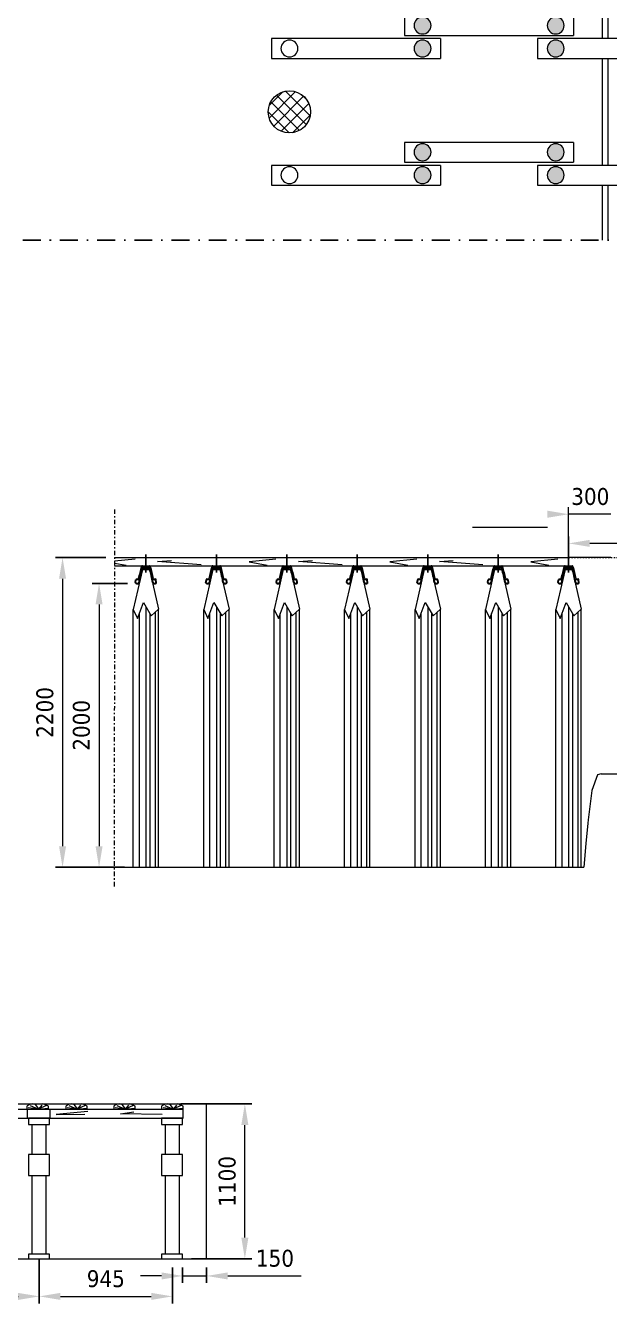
# Model space of a CAD drawing. Header units: millimetres. Extents: x 1757 to 4342, y -1901 to 53.
# Drawn here: x 3879.2 to 3920.7, y -531.7 to -440.9 of the extents above; entities that cross this region are included whole.
import ezdxf

# ---------------------------------------------------------------- set-up
doc = ezdxf.new("R2010")
doc.units = ezdxf.units.MM
doc.header["$LTSCALE"] = 0.1
for name, pattern in [('ACAD_ISO04W100', [30, 24, -3, 0, -3]), ('DASHDOT', [25.4, 12.7, -6.35, 0, -6.35]), ('DASHED', [0.75, 0.5, -0.25]), ('штрихпунктирная2', [12.7, 6.35, -3.175, 0, -3.175])]:
    doc.linetypes.add(name, pattern=pattern)
doc.styles.add('стиль', font='TAHOMA.TTF')
doc.dimstyles.new('Копия DIN', dxfattribs={"dimtxt": 2, "dimasz": 2.5, "dimexe": 0.5, "dimexo": 0.625, "dimtad": 0, "dimdec": 0, "dimlfac": 100, "dimzin": 4, "dimdsep": 46, "dimtxsty": 'стиль', "dimcen": 2.5, "dimclre": 256, "dimclrt": 256, "dimadec": 0, "dimazin": 2, "dimtfac": 1, "dimtdec": 0, "dimtmove": 0, "dimatfit": 3, "dimfxl": 1.25, "dimtvp": 1, "dimtolj": 1, "dimtzin": 0, "dimlwd": 0, "dimarcsym": 0})

# ---------------------------------------------------------------- blocks, each defined once
blk = doc.blocks.new('*D412')
at = {"linetype": 'ByBlock', "lineweight": -2}
for p, q in [((3884.903, -478.718), (3881.341, -478.718)), ((3884.878, -500.718), (3881.341, -500.718))]:
    blk.add_line(p, q, dxfattribs=at)
at = {"color": 0, "linetype": 'ByBlock', "lineweight": 0}
blk.add_line((3881.841, -480.218), (3881.841, -499.218), dxfattribs=at)
at = {"color": 0, "lineweight": 0}
for points in [[(3881.591, -480.218), (3882.091, -480.218), (3881.841, -478.718)], [(3881.591, -499.218), (3882.091, -499.218), (3881.841, -500.718)]]:
    blk.add_solid(points, dxfattribs=at)
at = {"layer": 'Defpoints', "color": 0, "lineweight": 0}
for p in [(3885.528, -478.718), (3881.841, -500.718), (3885.503, -500.718)]:
    blk.add_point(p, dxfattribs=at)
at = {"lineweight": 0, "insert": (3880.591, -489.718), "char_height": 1.2, "attachment_point": 5, "rotation": 90, "style": 'стиль'}
blk.add_mtext('\\A1;2200', dxfattribs=at)
blk = doc.blocks.new('*D413')
at = {"linetype": 'ByBlock', "lineweight": -2}
for p, q in [((3886.455, -480.548), (3883.933, -480.548)), ((3886.233, -500.718), (3883.933, -500.718))]:
    blk.add_line(p, q, dxfattribs=at)
at = {"color": 0, "linetype": 'ByBlock', "lineweight": 0}
blk.add_line((3884.433, -482.048), (3884.433, -499.218), dxfattribs=at)
at = {"color": 0, "lineweight": 0}
for points in [[(3884.183, -482.048), (3884.683, -482.048), (3884.433, -480.548)], [(3884.183, -499.218), (3884.683, -499.218), (3884.433, -500.718)]]:
    blk.add_solid(points, dxfattribs=at)
at = {"layer": 'Defpoints', "color": 0, "lineweight": 0}
for p in [(3887.08, -480.548), (3884.433, -500.718), (3886.858, -500.718)]:
    blk.add_point(p, dxfattribs=at)
at = {"lineweight": 0, "insert": (3883.183, -490.633), "char_height": 1.2, "attachment_point": 5, "rotation": 90, "style": 'стиль'}
blk.add_mtext('\\A1;2000', dxfattribs=at)
blk = doc.blocks.new('*D414')
at = {"linetype": 'ByBlock', "lineweight": -2}
for p, q in [((3917.758, -479.157), (3917.758, -477.209)), ((3930.208, -478.093), (3930.208, -477.209))]:
    blk.add_line(p, q, dxfattribs=at)
at = {"color": 0, "linetype": 'ByBlock', "lineweight": 0}
blk.add_line((3928.708, -477.709), (3919.258, -477.709), dxfattribs=at)
at = {"color": 0, "lineweight": 0}
for points in [[(3919.258, -477.459), (3919.258, -477.959), (3917.758, -477.709)], [(3928.708, -477.459), (3928.708, -477.959), (3930.208, -477.709)]]:
    blk.add_solid(points, dxfattribs=at)
at = {"layer": 'Defpoints', "color": 0, "lineweight": 0}
for p in [(3917.758, -477.709), (3930.208, -478.718), (3917.758, -479.782)]:
    blk.add_point(p, dxfattribs=at)
at = {"lineweight": 0, "insert": (3924.358, -476.459), "char_height": 1.2, "attachment_point": 5, "style": 'стиль'}
blk.add_mtext('\\A1;1300', dxfattribs=at)
blk = doc.blocks.new('*D499')
at = {"linetype": 'ByBlock', "lineweight": -2}
for p, q in [((3890.366, -529.153), (3890.366, -530.249)), ((3892.066, -529.153), (3892.066, -530.249))]:
    blk.add_line(p, q, dxfattribs=at)
at = {"color": 0, "linetype": 'ByBlock', "lineweight": 0}
for p, q in [((3888.866, -529.749), (3887.366, -529.749)), ((3890.366, -529.749), (3892.066, -529.749)), ((3893.566, -529.749), (3898.77, -529.749))]:
    blk.add_line(p, q, dxfattribs=at)
at = {"color": 0, "lineweight": 0}
for points in [[(3888.866, -529.499), (3888.866, -529.999), (3890.366, -529.749)], [(3893.566, -529.499), (3893.566, -529.999), (3892.066, -529.749)]]:
    blk.add_solid(points, dxfattribs=at)
at = {"layer": 'Defpoints', "color": 0, "lineweight": 0}
for p in [(3890.366, -528.528), (3892.066, -528.528), (3892.066, -529.749)]:
    blk.add_point(p, dxfattribs=at)
at = {"lineweight": 15, "insert": (3896.918, -528.5), "char_height": 1.2, "attachment_point": 5, "style": 'стиль'}
blk.add_mtext('\\A1;150', dxfattribs=at)
blk = doc.blocks.new('*D497')
at = {"linetype": 'ByBlock', "lineweight": -2}
for p, q in [((3861.287, -528.615), (3861.287, -531.701)), ((3880.187, -528.615), (3880.187, -531.701))]:
    blk.add_line(p, q, dxfattribs=at)
at = {"color": 0, "linetype": 'ByBlock', "lineweight": 0}
blk.add_line((3862.787, -531.201), (3878.687, -531.201), dxfattribs=at)
at = {"color": 0, "lineweight": 0}
for points in [[(3862.787, -530.951), (3862.787, -531.451), (3861.287, -531.201)], [(3878.687, -530.951), (3878.687, -531.451), (3880.187, -531.201)]]:
    blk.add_solid(points, dxfattribs=at)
at = {"layer": 'Defpoints', "color": 0, "lineweight": 0}
for p in [(3861.287, -527.99), (3880.187, -527.99), (3880.187, -531.201)]:
    blk.add_point(p, dxfattribs=at)
at = {"lineweight": 15, "insert": (3870.737, -529.946), "char_height": 1.2, "attachment_point": 5, "style": 'стиль'}
blk.add_mtext('\\A1;1890', dxfattribs=at)
blk = doc.blocks.new('*D498')
at = {"linetype": 'ByBlock', "lineweight": -2}
for p, q in [((3880.187, -529.144), (3880.187, -531.701)), ((3889.637, -529.144), (3889.637, -531.701))]:
    blk.add_line(p, q, dxfattribs=at)
at = {"color": 0, "linetype": 'ByBlock', "lineweight": 0}
blk.add_line((3881.687, -531.201), (3888.137, -531.201), dxfattribs=at)
at = {"color": 0, "lineweight": 0}
for points in [[(3881.687, -530.951), (3881.687, -531.451), (3880.187, -531.201)], [(3888.137, -530.951), (3888.137, -531.451), (3889.637, -531.201)]]:
    blk.add_solid(points, dxfattribs=at)
at = {"layer": 'Defpoints', "color": 0, "lineweight": 0}
for p in [(3880.187, -528.519), (3889.637, -528.519), (3889.637, -531.201)]:
    blk.add_point(p, dxfattribs=at)
at = {"lineweight": 15, "insert": (3884.912, -529.952), "char_height": 1.2, "attachment_point": 5, "style": 'стиль'}
blk.add_mtext('\\A1;945', dxfattribs=at)
blk = doc.blocks.new('*D500')
at = {"linetype": 'ByBlock', "lineweight": -2}
for p, q in [((3890.241, -517.528), (3895.28, -517.528)), ((3890.991, -528.528), (3895.28, -528.528))]:
    blk.add_line(p, q, dxfattribs=at)
at = {"color": 0, "linetype": 'ByBlock', "lineweight": 0}
blk.add_line((3894.78, -527.028), (3894.78, -519.028), dxfattribs=at)
at = {"color": 0, "lineweight": 0}
for points in [[(3894.53, -519.028), (3895.03, -519.028), (3894.78, -517.528)], [(3894.53, -527.028), (3895.03, -527.028), (3894.78, -528.528)]]:
    blk.add_solid(points, dxfattribs=at)
at = {"layer": 'Defpoints', "color": 0, "lineweight": 0}
for p in [(3889.616, -517.528), (3894.78, -517.528), (3890.366, -528.528)]:
    blk.add_point(p, dxfattribs=at)
at = {"lineweight": 0, "insert": (3893.531, -523.028), "char_height": 1.2, "attachment_point": 5, "rotation": 90, "style": 'стиль'}
blk.add_mtext('\\A1;1100', dxfattribs=at)
blk = doc.blocks.new('з0.15')
at = {"color": 7, "lineweight": 15}
for p, q in [((4545.833, -854.206), (4545.833, -853.942)), ((4546.206, -853.806), (4546.933, -853.806)), ((4547.333, -854.206), (4547.333, -853.956))]:
    blk.add_line(p, q, dxfattribs=at)
for points in [[(4547.193, -853.91), (4546.617, -854.17), (4545.91, -854.095)], [(4546.031, -853.919), (4546.626, -854.17), (4547.295, -854.105)], [(4546.858, -853.891), (4546.644, -854.16), (4546.412, -853.845)]]:
    blk.add_lwpolyline(points, dxfattribs=at)
for centre, radius, start, end in [((4546.451, -855.05), 1.269, 101.14815, 119.14223), ((4546.698, -855.035), 1.251, 59.50616, 79.18788)]:
    blk.add_arc(centre, radius, start, end, dxfattribs=at)
blk = doc.blocks.new('рядст22')
at = {"lineweight": 15}
h = blk.add_hatch(color=9, dxfattribs=at)
edge = h.paths.add_edge_path()
edge.add_arc((3498.654, -915.376), 0.6, 0, 360)
h = blk.add_hatch(color=9, dxfattribs=at)
edge = h.paths.add_edge_path()
edge.add_arc((3508.104, -915.376), 0.6, 0, 360)
h = blk.add_hatch(color=9, dxfattribs=at)
edge = h.paths.add_edge_path()
edge.add_arc((3508.104, -915.376), 0.6, 0, 360)
h = blk.add_hatch(color=9, dxfattribs=at)
edge = h.paths.add_edge_path()
edge.add_arc((3517.554, -915.376), 0.6, 0, 360)
h = blk.add_hatch(color=9, dxfattribs=at)
edge = h.paths.add_edge_path()
edge.add_arc((3527.004, -915.376), 0.6, 0, 360)
h = blk.add_hatch(color=9, dxfattribs=at)
edge = h.paths.add_edge_path()
edge.add_arc((3527.004, -915.376), 0.6, 0, 360)
h = blk.add_hatch(color=9, dxfattribs=at)
edge = h.paths.add_edge_path()
edge.add_arc((3536.454, -915.376), 0.6, 0, 360)
h = blk.add_hatch(color=9, dxfattribs=at)
edge = h.paths.add_edge_path()
edge.add_arc((3498.654, -917.006), 0.6, 0, 360)
h = blk.add_hatch(color=9, dxfattribs=at)
edge = h.paths.add_edge_path()
edge.add_arc((3508.104, -917.006), 0.6, 0, 360)
h = blk.add_hatch(color=9, dxfattribs=at)
edge = h.paths.add_edge_path()
edge.add_arc((3517.554, -917.006), 0.6, 0, 360)
h = blk.add_hatch(color=9, dxfattribs=at)
edge = h.paths.add_edge_path()
edge.add_arc((3527.004, -917.006), 0.6, 0, 360)
at = {"color": 7, "lineweight": 15}
for p, q in [((3487.922, -914.676), (3499.922, -914.676)), ((3487.922, -916.076), (3487.922, -914.676)), ((3499.922, -916.076), (3499.922, -914.676)), ((3506.822, -914.676), (3518.822, -914.676)), ((3506.822, -916.076), (3506.822, -914.676)), ((3518.822, -916.076), (3518.822, -914.676)), ((3525.722, -914.676), (3537.722, -914.676)), ((3525.722, -916.076), (3525.722, -914.676)), ((3537.722, -916.076), (3537.722, -914.676)), ((3499.922, -916.076), (3487.922, -916.076)), ((3497.372, -916.306), (3509.372, -916.306)), ((3497.372, -917.706), (3497.372, -916.306)), ((3518.822, -916.076), (3506.822, -916.076)), ((3509.372, -917.706), (3509.372, -916.306)), ((3516.272, -916.306), (3528.272, -916.306)), ((3516.272, -917.706), (3516.272, -916.306)), ((3537.722, -916.076), (3525.722, -916.076)), ((3528.272, -917.706), (3528.272, -916.306)), ((3509.372, -917.706), (3497.372, -917.706)), ((3528.272, -917.706), (3516.272, -917.706))]:
    blk.add_line(p, q, dxfattribs=at)
for centre in [(3489.204, -915.376), (3498.654, -915.376), (3508.104, -915.376), (3508.104, -915.376), (3517.554, -915.376), (3527.004, -915.376), (3527.004, -915.376), (3536.454, -915.376), (3498.654, -917.006), (3508.104, -917.006), (3517.554, -917.006), (3527.004, -917.006)]:
    blk.add_circle(centre, 0.6, dxfattribs=at)

msp = doc.modelspace()

# ---------------------------------------------------------------- hatches: boundary and pattern name
at = {"lineweight": 0}
h = msp.add_hatch(dxfattribs=at)
h.set_pattern_fill('NET', scale=0.2, angle=45, style=0)
h.set_pattern_definition([(45, (418.189, 464.6374), (-0.44901281, 0.44901281), []), (135, (418.189, 464.6374), (-0.44901281, -0.44901281), [])])
edge = h.paths.add_edge_path()
edge.add_arc((3897.943, -447.053), 1.5, 0, 360)

# ---------------------------------------------------------------- linework, layer by layer
at = {"color": 7, "lineweight": 15}
for p, q in [((3920.15, -434.253), (3920.15, -441.853)), ((3920.55, -434.253), (3920.55, -441.853)), ((3920.15, -443.253), (3920.15, -450.853)), ((3920.55, -443.253), (3920.55, -450.853)), ((3920.15, -452.253), (3920.15, -456.162)), ((3920.55, -452.253), (3920.55, -456.162)), ((3885.528, -478.718), (3917.758, -478.718)), ((3885.528, -478.718), (3887.758, -478.718)), ((3887.758, -478.718), (3887.758, -479.318)), ((3887.758, -479.318), (3887.758, -478.718)), ((3887.758, -478.718), (3897.758, -478.718)), ((3897.758, -478.718), (3897.758, -479.318)), ((3897.758, -479.318), (3897.758, -478.718)), ((3897.758, -478.718), (3907.758, -478.718)), ((3897.758, -478.718), (3897.758, -479.318)), ((3907.758, -478.718), (3907.758, -479.318)), ((3907.758, -479.318), (3907.758, -478.718)), ((3907.758, -478.718), (3917.758, -478.718)), ((3907.758, -478.718), (3907.758, -479.318)), ((3917.758, -478.718), (3917.758, -479.318)), ((3920.758, -478.718), (3917.758, -478.718)), ((3887.758, -479.318), (3885.527, -479.318)), ((3897.758, -479.318), (3887.758, -479.318)), ((3907.758, -479.318), (3897.758, -479.318)), ((3917.758, -479.318), (3907.758, -479.318)), ((3920.061, -494.078), (3980.658, -494.078)), ((3885.503, -500.718), (3918.845, -500.718)), ((3878.442, -517.528), (3892.066, -517.528)), ((3879.666, -518.988), (3879.666, -521.109)), ((3880.666, -518.988), (3880.666, -521.109)), ((3889.116, -518.988), (3889.116, -521.109)), ((3890.116, -518.988), (3890.116, -521.109)), ((3879.666, -522.604), (3879.666, -528.195)), ((3880.666, -522.604), (3880.666, -528.195)), ((3889.116, -522.604), (3889.116, -528.195)), ((3890.116, -522.604), (3890.116, -528.195)), ((3841.013, -528.528), (3892.066, -528.528))]:
    msp.add_line(p, q, dxfattribs=at)
at = {"color": 7, "linetype": 'DASHDOT'}
msp.add_line((3967.409, -456.162), (3851.991, -456.162), dxfattribs=at)
at = {"color": 7, "linetype": 'штрихпунктирная2', "lineweight": 15, "ltscale": 0.5}
msp.add_line((3885.532, -475.298), (3885.502, -502.191), dxfattribs=at)
at = {"lineweight": 0}
msp.add_line((3917.758, -478.372), (3917.758, -475.137), dxfattribs=at)
at = {"color": 7, "lineweight": 0}
for p, q in [((3920.758, -475.637), (3917.758, -475.637)), ((3916.258, -476.58), (3910.95, -476.58)), ((3886.858, -500.718), (3886.858, -482.397)), ((3887.293, -500.718), (3887.293, -482.699)), ((3887.782, -500.718), (3887.782, -482.241)), ((3888.053, -500.718), (3888.053, -482.705)), ((3888.434, -500.718), (3888.434, -482.589)), ((3888.658, -500.718), (3888.658, -482.383)), ((3891.858, -500.718), (3891.858, -482.397)), ((3892.293, -500.718), (3892.293, -482.699)), ((3892.782, -500.718), (3892.782, -482.241)), ((3893.053, -500.718), (3893.053, -482.705)), ((3893.434, -500.718), (3893.434, -482.589)), ((3893.658, -500.718), (3893.658, -482.383)), ((3896.858, -500.718), (3896.858, -482.397)), ((3897.293, -500.718), (3897.293, -482.699)), ((3897.782, -500.718), (3897.782, -482.241)), ((3898.053, -500.718), (3898.053, -482.705)), ((3898.434, -500.718), (3898.434, -482.589)), ((3898.658, -500.718), (3898.658, -482.383)), ((3901.858, -500.718), (3901.858, -482.397)), ((3902.293, -500.718), (3902.293, -482.699)), ((3902.782, -500.718), (3902.782, -482.241)), ((3903.053, -500.718), (3903.053, -482.705)), ((3903.434, -500.718), (3903.434, -482.589)), ((3903.658, -500.718), (3903.658, -482.383)), ((3906.858, -500.718), (3906.858, -482.397)), ((3907.293, -500.718), (3907.293, -482.699)), ((3907.782, -500.718), (3907.782, -482.241)), ((3908.053, -500.718), (3908.053, -482.705)), ((3908.434, -500.718), (3908.434, -482.589)), ((3908.658, -500.718), (3908.658, -482.383)), ((3911.858, -500.718), (3911.858, -482.397)), ((3912.293, -500.718), (3912.293, -482.699)), ((3912.782, -500.718), (3912.782, -482.241)), ((3913.053, -500.718), (3913.053, -482.705)), ((3913.434, -500.718), (3913.434, -482.589)), ((3913.658, -500.718), (3913.658, -482.383)), ((3916.858, -500.718), (3916.858, -482.397)), ((3917.293, -500.718), (3917.293, -482.699)), ((3917.782, -500.718), (3917.782, -482.241)), ((3918.053, -500.718), (3918.053, -482.705)), ((3918.434, -500.718), (3918.434, -482.589)), ((3918.658, -500.718), (3918.658, -482.383)), ((3892.066, -528.528), (3892.066, -517.528))]:
    msp.add_line(p, q, dxfattribs=at)
at = {"color": 7, "linetype": 'ACAD_ISO04W100'}
for p, q in [((3887.758, -479.782), (3887.758, -478.487)), ((3892.758, -479.782), (3892.758, -478.487)), ((3897.758, -479.782), (3897.758, -478.487)), ((3902.758, -479.782), (3902.758, -478.487)), ((3907.758, -479.782), (3907.758, -478.487)), ((3912.758, -479.782), (3912.758, -478.487)), ((3917.758, -479.782), (3917.758, -478.487))]:
    msp.add_line(p, q, dxfattribs=at)
at = {"color": 7, "linetype": 'DASHED', "lineweight": 15}
msp.add_line((3917.758, -478.718), (3930.208, -478.718), dxfattribs=at)
at = {"color": 7, "lineweight": 30}
for p, q in [((3887.507, -479.318), (3888.01, -479.318)), ((3887.58, -479.448), (3887.937, -479.448)), ((3892.507, -479.318), (3893.01, -479.318)), ((3892.58, -479.448), (3892.937, -479.448)), ((3897.507, -479.318), (3898.01, -479.318)), ((3897.58, -479.448), (3897.937, -479.448)), ((3902.507, -479.318), (3903.01, -479.318)), ((3902.58, -479.448), (3902.937, -479.448)), ((3907.507, -479.318), (3908.01, -479.318)), ((3907.58, -479.448), (3907.937, -479.448)), ((3912.507, -479.318), (3913.01, -479.318)), ((3912.58, -479.448), (3912.937, -479.448)), ((3917.507, -479.318), (3918.01, -479.318)), ((3917.58, -479.448), (3917.937, -479.448)), ((3887.021, -480.481), (3887.048, -480.3)), ((3887.08, -480.548), (3887.209, -480.548)), ((3887.097, -480.258), (3887.193, -480.258)), ((3888.308, -480.548), (3888.436, -480.548)), ((3888.324, -480.258), (3888.419, -480.258)), ((3888.496, -480.481), (3888.469, -480.3)), ((3892.021, -480.481), (3892.048, -480.3)), ((3892.08, -480.548), (3892.209, -480.548)), ((3892.097, -480.258), (3892.193, -480.258)), ((3893.308, -480.548), (3893.436, -480.548)), ((3893.324, -480.258), (3893.419, -480.258)), ((3893.496, -480.481), (3893.469, -480.3)), ((3897.021, -480.481), (3897.048, -480.3)), ((3897.08, -480.548), (3897.209, -480.548)), ((3897.097, -480.258), (3897.193, -480.258)), ((3898.308, -480.548), (3898.436, -480.548)), ((3898.324, -480.258), (3898.419, -480.258)), ((3898.496, -480.481), (3898.469, -480.3)), ((3902.021, -480.481), (3902.048, -480.3)), ((3902.08, -480.548), (3902.209, -480.548)), ((3902.097, -480.258), (3902.193, -480.258)), ((3903.308, -480.548), (3903.436, -480.548)), ((3903.324, -480.258), (3903.419, -480.258)), ((3903.496, -480.481), (3903.469, -480.3)), ((3907.021, -480.481), (3907.048, -480.3)), ((3907.08, -480.548), (3907.209, -480.548)), ((3907.097, -480.258), (3907.193, -480.258)), ((3908.308, -480.548), (3908.436, -480.548)), ((3908.324, -480.258), (3908.419, -480.258)), ((3908.496, -480.481), (3908.469, -480.3)), ((3912.021, -480.481), (3912.048, -480.3)), ((3912.08, -480.548), (3912.209, -480.548)), ((3912.097, -480.258), (3912.193, -480.258)), ((3913.308, -480.548), (3913.436, -480.548)), ((3913.324, -480.258), (3913.419, -480.258)), ((3913.496, -480.481), (3913.469, -480.3)), ((3917.021, -480.481), (3917.048, -480.3)), ((3917.08, -480.548), (3917.209, -480.548)), ((3917.097, -480.258), (3917.193, -480.258)), ((3918.308, -480.548), (3918.436, -480.548)), ((3918.324, -480.258), (3918.419, -480.258)), ((3918.496, -480.481), (3918.469, -480.3))]:
    msp.add_line(p, q, dxfattribs=at)
at = {"color": 7, "lineweight": 15}
for points in [[(3885.527, -479.11), (3886.36, -479.259)], [(3886.986, -478.831), (3885.528, -478.982)], [(3891.682, -479.226), (3888.586, -478.996), (3889.574, -478.93)], [(3896.986, -478.831), (3895.075, -479.029), (3896.36, -479.259)], [(3901.682, -479.226), (3898.586, -478.996), (3899.574, -478.93)], [(3906.986, -478.831), (3905.075, -479.029), (3906.36, -479.259)], [(3911.682, -479.226), (3908.586, -478.996), (3909.574, -478.93)], [(3916.986, -478.831), (3915.075, -479.029), (3916.36, -479.259)], [(3887.505, -479.567), (3886.858, -482.397)], [(3887.505, -479.567), (3888.015, -479.567)], [(3888.015, -479.567), (3888.658, -482.383)], [(3892.505, -479.567), (3891.858, -482.397)], [(3892.505, -479.567), (3893.015, -479.567)], [(3893.015, -479.567), (3893.658, -482.383)], [(3897.505, -479.567), (3896.858, -482.397)], [(3897.505, -479.567), (3898.015, -479.567)], [(3898.015, -479.567), (3898.658, -482.383)], [(3902.505, -479.567), (3901.858, -482.397)], [(3902.505, -479.567), (3903.015, -479.567)], [(3903.015, -479.567), (3903.658, -482.383)], [(3907.505, -479.567), (3906.858, -482.397)], [(3907.505, -479.567), (3908.015, -479.567)], [(3908.015, -479.567), (3908.658, -482.383)], [(3912.505, -479.567), (3911.858, -482.397)], [(3912.505, -479.567), (3913.015, -479.567)], [(3913.015, -479.567), (3913.658, -482.383)], [(3917.505, -479.567), (3916.858, -482.397)], [(3917.505, -479.567), (3918.015, -479.567)], [(3918.015, -479.567), (3918.658, -482.383)], [(3886.858, -482.397), (3887.162, -483.053), (3887.586, -481.905), (3888.142, -482.856)], [(3891.858, -482.397), (3892.162, -483.053), (3892.586, -481.905), (3893.142, -482.856)], [(3896.858, -482.397), (3897.162, -483.053), (3897.586, -481.905), (3898.142, -482.856)], [(3901.858, -482.397), (3902.162, -483.053), (3902.586, -481.905), (3903.142, -482.856)], [(3906.858, -482.397), (3907.162, -483.053), (3907.586, -481.905), (3908.142, -482.856)], [(3911.858, -482.397), (3912.162, -483.053), (3912.586, -481.905), (3913.142, -482.856)], [(3916.858, -482.397), (3917.162, -483.053), (3917.586, -481.905), (3918.142, -482.856)], [(3888.142, -482.856), (3888.658, -482.383)], [(3893.142, -482.856), (3893.658, -482.383)], [(3898.142, -482.856), (3898.658, -482.383)], [(3903.142, -482.856), (3903.658, -482.383)], [(3908.142, -482.856), (3908.658, -482.383)], [(3913.142, -482.856), (3913.658, -482.383)], [(3918.142, -482.856), (3918.658, -482.383)], [(3920.061, -494.078), (3919.818, -494.159), (3919.405, -495.266), (3919.148, -497.352), (3919.122, -497.584), (3918.993, -499.026), (3918.845, -500.718)], [(3860.464, -517.928), (3860.464, -518.528), (3880.972, -518.528), (3880.973, -517.928), (3860.464, -517.928)], [(3879.335, -517.928), (3879.335, -518.528), (3890.394, -518.528), (3890.395, -517.928), (3879.335, -517.928)], [(3883.634, -518.063), (3881.38, -518.279), (3883.433, -518.264)], [(3888.902, -518.279), (3885.945, -518.221), (3886.892, -518.078)], [(3879.416, -518.532), (3879.416, -518.988), (3880.916, -518.988), (3880.916, -518.532), (3879.416, -518.532)], [(3888.866, -518.532), (3888.866, -518.988), (3890.366, -518.988), (3890.366, -518.532), (3888.866, -518.532)], [(3879.416, -521.109), (3879.415, -522.604), (3880.916, -522.604), (3880.916, -521.109), (3879.416, -521.109)], [(3888.866, -521.109), (3888.865, -522.604), (3890.366, -522.604), (3890.366, -521.109), (3888.866, -521.109)]]:
    msp.add_lwpolyline(points, dxfattribs=at)
at = {"color": 7, "lineweight": 15, "ltscale": 0.4}
for points in [[(3879.416, -528.195), (3879.416, -528.528), (3880.916, -528.528), (3880.916, -528.195), (3879.416, -528.195)], [(3888.866, -528.195), (3888.866, -528.528), (3890.366, -528.528), (3890.366, -528.195), (3888.866, -528.195)]]:
    msp.add_lwpolyline(points, dxfattribs=at)
at = {"color": 7, "lineweight": 15}
msp.add_circle((3897.943, -447.053), 1.5, dxfattribs=at)
at = {"color": 7, "lineweight": 30}
for centre, radius, start, end in [((3906.352, -484.392), 19.561, 165.10157, 167.68365), ((3894.584, -481.599), 7.398, 163.67871, 171.43963), ((3887.507, -479.378), 0.06, 88.60642, 165.23932), ((3887.58, -479.548), 0.1, 86.3514, 163.46478), ((3887.937, -479.548), 0.1, 16.53522, 93.6486), ((3888.01, -479.378), 0.06, 14.76068, 91.39358), ((3880.933, -481.599), 7.398, 8.56037, 16.32129), ((3869.164, -484.392), 19.561, 12.31635, 14.89843), ((3911.352, -484.392), 19.561, 165.10157, 167.68365), ((3899.584, -481.599), 7.398, 163.67871, 171.43963), ((3892.507, -479.378), 0.06, 88.60642, 165.23932), ((3892.58, -479.548), 0.1, 86.3514, 163.46478), ((3892.937, -479.548), 0.1, 16.53522, 93.6486), ((3893.01, -479.378), 0.06, 14.76068, 91.39358), ((3885.933, -481.599), 7.398, 8.56037, 16.32129), ((3874.164, -484.392), 19.561, 12.31635, 14.89843), ((3916.352, -484.392), 19.561, 165.10157, 167.68365), ((3904.584, -481.599), 7.398, 163.67871, 171.43963), ((3897.507, -479.378), 0.06, 88.60642, 165.23932), ((3897.58, -479.548), 0.1, 86.3514, 163.46478), ((3897.937, -479.548), 0.1, 16.53522, 93.6486), ((3898.01, -479.378), 0.06, 14.76068, 91.39358), ((3890.933, -481.599), 7.398, 8.56037, 16.32129), ((3879.164, -484.392), 19.561, 12.31635, 14.89843), ((3921.352, -484.392), 19.561, 165.10157, 167.68365), ((3909.584, -481.599), 7.398, 163.67871, 171.43963), ((3902.507, -479.378), 0.06, 88.60642, 165.23932), ((3902.58, -479.548), 0.1, 86.3514, 163.46478), ((3902.937, -479.548), 0.1, 16.53522, 93.6486), ((3903.01, -479.378), 0.06, 14.76068, 91.39358), ((3895.933, -481.599), 7.398, 8.56037, 16.32129), ((3884.164, -484.392), 19.561, 12.31635, 14.89843), ((3926.352, -484.392), 19.561, 165.10157, 167.68365), ((3914.584, -481.599), 7.398, 163.67871, 171.43963), ((3907.507, -479.378), 0.06, 88.60642, 165.23932), ((3907.58, -479.548), 0.1, 86.3514, 163.46478), ((3907.937, -479.548), 0.1, 16.53522, 93.6486), ((3908.01, -479.378), 0.06, 14.76068, 91.39358), ((3900.933, -481.599), 7.398, 8.56037, 16.32129), ((3889.164, -484.392), 19.561, 12.31635, 14.89843), ((3931.352, -484.392), 19.561, 165.10157, 167.68365), ((3919.584, -481.599), 7.398, 163.67871, 171.43963), ((3912.507, -479.378), 0.06, 88.60642, 165.23932), ((3912.58, -479.548), 0.1, 86.3514, 163.46478), ((3912.937, -479.548), 0.1, 16.53522, 93.6486), ((3913.01, -479.378), 0.06, 14.76068, 91.39358), ((3905.933, -481.599), 7.398, 8.56037, 16.32129), ((3894.164, -484.392), 19.561, 12.31635, 14.89843), ((3936.352, -484.392), 19.561, 165.10157, 167.68365), ((3924.584, -481.599), 7.398, 163.67871, 171.43963), ((3917.507, -479.378), 0.06, 88.60642, 165.23932), ((3917.58, -479.548), 0.1, 86.3514, 163.46478), ((3917.937, -479.548), 0.1, 16.53522, 93.6486), ((3918.01, -479.378), 0.06, 14.76068, 91.39358), ((3910.933, -481.599), 7.398, 8.56037, 16.32129), ((3899.164, -484.392), 19.561, 12.31635, 14.89843), ((3887.08, -480.488), 0.06, 169.98289, 270.59405), ((3887.097, -480.308), 0.05, 89.56275, 172.64118), ((3887.193, -480.208), 0.05, 270, 348.24688), ((3887.209, -480.488), 0.06, 270, 351.81077), ((3888.308, -480.488), 0.06, 188.18923, 270), ((3888.324, -480.208), 0.05, 191.75312, 270), ((3888.419, -480.308), 0.05, 7.35882, 90.43725), ((3888.436, -480.488), 0.06, 269.40595, 10.01711), ((3892.08, -480.488), 0.06, 169.98289, 270.59405), ((3892.097, -480.308), 0.05, 89.56275, 172.64118), ((3892.193, -480.208), 0.05, 270, 348.24688), ((3892.209, -480.488), 0.06, 270, 351.81077), ((3893.308, -480.488), 0.06, 188.18923, 270), ((3893.324, -480.208), 0.05, 191.75312, 270), ((3893.419, -480.308), 0.05, 7.35882, 90.43725), ((3893.436, -480.488), 0.06, 269.40595, 10.01711), ((3897.08, -480.488), 0.06, 169.98289, 270.59405), ((3897.097, -480.308), 0.05, 89.56275, 172.64118), ((3897.193, -480.208), 0.05, 270, 348.24688), ((3897.209, -480.488), 0.06, 270, 351.81077), ((3898.308, -480.488), 0.06, 188.18923, 270), ((3898.324, -480.208), 0.05, 191.75312, 270), ((3898.419, -480.308), 0.05, 7.35882, 90.43725), ((3898.436, -480.488), 0.06, 269.40595, 10.01711), ((3902.08, -480.488), 0.06, 169.98289, 270.59405), ((3902.097, -480.308), 0.05, 89.56275, 172.64118), ((3902.193, -480.208), 0.05, 270, 348.24688), ((3902.209, -480.488), 0.06, 270, 351.81077), ((3903.308, -480.488), 0.06, 188.18923, 270), ((3903.324, -480.208), 0.05, 191.75312, 270), ((3903.419, -480.308), 0.05, 7.35882, 90.43725), ((3903.436, -480.488), 0.06, 269.40595, 10.01711), ((3907.08, -480.488), 0.06, 169.98289, 270.59405), ((3907.097, -480.308), 0.05, 89.56275, 172.64118), ((3907.193, -480.208), 0.05, 270, 348.24688), ((3907.209, -480.488), 0.06, 270, 351.81077), ((3908.308, -480.488), 0.06, 188.18923, 270), ((3908.324, -480.208), 0.05, 191.75312, 270), ((3908.419, -480.308), 0.05, 7.35882, 90.43725), ((3908.436, -480.488), 0.06, 269.40595, 10.01711), ((3912.08, -480.488), 0.06, 169.98289, 270.59405), ((3912.097, -480.308), 0.05, 89.56275, 172.64118), ((3912.193, -480.208), 0.05, 270, 348.24688), ((3912.209, -480.488), 0.06, 270, 351.81077), ((3913.308, -480.488), 0.06, 188.18923, 270), ((3913.324, -480.208), 0.05, 191.75312, 270), ((3913.419, -480.308), 0.05, 7.35882, 90.43725), ((3913.436, -480.488), 0.06, 269.40595, 10.01711), ((3917.08, -480.488), 0.06, 169.98289, 270.59405), ((3917.097, -480.308), 0.05, 89.56275, 172.64118), ((3917.193, -480.208), 0.05, 270, 348.24688), ((3917.209, -480.488), 0.06, 270, 351.81077), ((3918.308, -480.488), 0.06, 188.18923, 270), ((3918.324, -480.208), 0.05, 191.75312, 270), ((3918.419, -480.308), 0.05, 7.35882, 90.43725), ((3918.436, -480.488), 0.06, 269.40595, 10.01711)]:
    msp.add_arc(centre, radius, start, end, dxfattribs=at)
at = {"color": 7, "lineweight": 0}
msp.add_solid([(3916.258, -475.387), (3916.258, -475.887), (3917.758, -475.637)], dxfattribs=at)

# ---------------------------------------------------------------- block references
at = {"color": 6, "lineweight": 15, "xscale": -1, "rotation": 180}
for p in [(408.739, -1357.929), (408.739, -1366.929)]:
    msp.add_blockref('рядст22', p, dxfattribs=at)
at = {"color": 7, "lineweight": 15}
for p in [(-666.498, 336.278), (-663.739, 336.278), (-660.339, 336.278), (-656.939, 336.278)]:
    msp.add_blockref('з0.15', p, dxfattribs=at)

# ---------------------------------------------------------------- texts
at = {"lineweight": 0, "insert": (3919.299, -474.387), "char_height": 1.2, "attachment_point": 5, "style": 'стиль'}
msp.add_mtext('\\A1;300', dxfattribs=at)

# ---------------------------------------------------------------- dimensions: what is measured, and where the dimension line sits
at = {"color": 7, "lineweight": 0}
dim = msp.add_linear_dim(base=(3917.758, -477.709), p1=(3930.208, -478.718), p2=(3917.758, -479.782), text='1300', dimstyle='Копия DIN', override={"dimtxt": 1.2, "dimasz": 1.5}, dxfattribs=at)
dim.commit()
dim.dimension.update_dxf_attribs({"geometry": '*D414', "text_midpoint": (3924.358, -477.709), "dimtype": 160})
for base, p1, p2, override, picture, middle in [((3881.841, -500.718), (3885.528, -478.718), (3885.503, -500.718), {"dimtxt": 1.2, "dimasz": 1.5, "dimtix": 1}, '*D412', (3880.591, -489.718)), ((3894.78, -517.528), (3890.366, -528.528), (3889.616, -517.528), {"dimtxt": 1.2, "dimasz": 1.5}, '*D500', (3893.531, -523.028))]:
    dim = msp.add_linear_dim(base=base, p1=p1, p2=p2, angle=90, dimstyle='Копия DIN', override=override, dxfattribs=at)
    dim.commit()
    dim.dimension.update_dxf_attribs({"geometry": picture, "text_midpoint": middle})
dim = msp.add_linear_dim(base=(3884.433, -500.718), p1=(3887.08, -480.548), p2=(3886.858, -500.718), angle=90, text='2000', dimstyle='Копия DIN', override={"dimtxt": 1.2, "dimasz": 1.5, "dimtix": 1}, dxfattribs=at)
dim.commit()
dim.dimension.update_dxf_attribs({"geometry": '*D413', "text_midpoint": (3883.183, -490.633)})
at = {"color": 7, "lineweight": 15}
for base, p1, p2, picture, middle in [((3880.187, -531.201), (3861.287, -527.99), (3880.187, -527.99), '*D497', (3870.737, -529.946)), ((3889.637, -531.201), (3880.187, -528.519), (3889.637, -528.519), '*D498', (3884.912, -529.952))]:
    dim = msp.add_linear_dim(base=base, p1=p1, p2=p2, dimstyle='Копия DIN', override={"dimtxt": 1.2, "dimasz": 1.5}, dxfattribs=at)
    dim.commit()
    dim.dimension.update_dxf_attribs({"geometry": picture, "text_midpoint": middle})
dim = msp.add_linear_dim(base=(3892.066, -529.749), p1=(3890.366, -528.528), p2=(3892.066, -528.528), text='150', dimstyle='Копия DIN', override={"dimtxt": 1.2, "dimasz": 1.5}, dxfattribs=at)
dim.commit()
dim.dimension.update_dxf_attribs({"geometry": '*D499', "text_midpoint": (3896.918, -528.5)})

doc.saveas('drawing.dxf')
